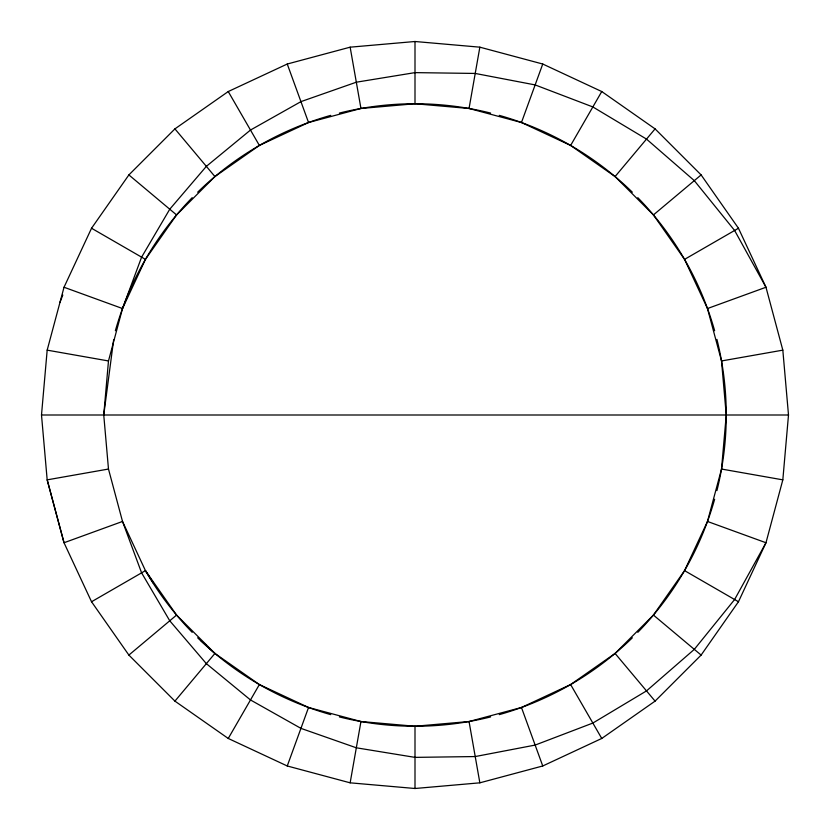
<?xml version="1.0" encoding="UTF-8"?>
<svg xmlns="http://www.w3.org/2000/svg" width="830" height="830" viewBox="0 0 830 830"><rect width="100%" height="100%" fill="white"/><g stroke="black" fill="none" stroke-linecap="round" stroke-linejoin="round"><path stroke-width="1.25" d="M41.5 415L47.175 350.146L64.024 287.253L91.539 228.25L128.878 174.923L174.923 128.878L228.25 91.539L287.253 64.024L350.146 47.175L415 41.5L479.854 47.175L542.747 64.024L601.75 91.539L655.077 128.878L701.122 174.923L738.461 228.25L765.976 287.253L782.825 350.146L788.5 415L782.825 479.854L765.976 542.747L738.461 601.75L701.122 655.077L655.077 701.122L601.75 738.461L542.747 765.976L479.854 782.825L415 788.5L350.146 782.825L287.253 765.976L228.25 738.461L174.923 701.122L128.878 655.077L91.539 601.75L64.024 542.747L47.175 479.854L41.5 415L788.5 415M208.372 647.452L214.929 653.428L259.375 684.553L308.542 707.482L360.957 721.519L415 726.25L469.043 721.519L521.458 707.482L570.625 684.553L615.072 653.428L653.428 615.072L684.553 570.625L707.482 521.458L765.976 542.747L734.612 599.53L694.305 649.361L646.508 690.902L592.859 723.055L535.143 745.081L475.227 756.555L415 757.375L356.319 747.799L300.937 728.366L250.484 699.949L206.359 663.647L169.756 620.788L141.598 572.845L122.518 521.458L108.481 469.043L103.75 415L108.481 360.957L122.518 308.542L141.598 257.155L169.756 209.212L206.359 166.353L250.484 130.051L300.937 101.633L356.319 82.201L415 72.625L475.227 73.445L535.143 84.919L592.859 106.946L646.508 139.098L694.305 180.639L734.612 230.47L765.976 287.253L707.482 308.542L684.553 259.375L653.428 214.929L615.072 176.572L570.625 145.447L521.458 122.518L469.043 108.481L415 103.75L360.957 108.481L308.542 122.518L259.375 145.447L214.929 176.572L176.572 214.929L145.447 259.375L122.518 308.542L64.024 287.253M707.482 521.458L721.519 469.043L726.25 415L721.519 360.957L707.482 308.542M103.75 415L113.679 339.584M350.146 782.825L360.957 721.519M469.043 108.481L479.854 47.175M287.253 765.976L308.542 707.482M521.458 122.518L542.747 64.024M60.009 302.234L62.81 295.034M228.25 738.461L259.375 684.553M570.625 145.447L601.75 91.539M174.923 701.122L214.929 653.428L176.572 615.072L145.447 570.625L122.518 521.458L64.024 542.747L47.175 479.854L108.481 469.043M615.072 176.572L655.077 128.878M128.878 655.077L176.572 615.072M653.428 214.929L701.122 174.923M91.539 601.75L145.447 570.625A311.25 311.25 0 0 0 192.218 632.356M684.553 259.375L738.461 228.25M721.519 360.957L782.825 350.146M47.175 350.146L108.481 360.957M721.519 469.043L782.825 479.854M91.539 228.25L145.447 259.375M684.553 570.625L738.461 601.75M128.878 174.923L176.572 214.929M653.428 615.072L701.122 655.077M200.87 640.615L206.494 645.74M174.923 128.878L214.929 176.572M615.072 653.428L655.077 701.122M145.447 570.625L153.591 583.48M228.25 91.539L259.375 145.447M570.625 684.553L601.75 738.461M287.253 64.024L308.542 122.518M521.458 707.482L542.747 765.976M350.146 47.175L360.957 108.481M469.043 721.519L479.854 782.825M415 41.5L415 103.75M415 726.25L415 788.5M714.63 499.266A311.25 311.25 0 0 1 637.782 632.356M632.356 637.782A311.25 311.25 0 0 1 499.266 714.63M490.592 716.933A311.25 311.25 0 0 1 339.408 716.933M330.734 714.63A311.25 311.25 0 0 1 197.644 637.782M115.37 330.734A311.25 311.25 0 0 1 192.218 197.644M197.644 192.218A311.25 311.25 0 0 1 330.734 115.37M339.408 113.067A311.25 311.25 0 0 1 490.592 113.067M499.266 115.37A311.25 311.25 0 0 1 632.356 192.218M637.782 197.644A311.25 311.25 0 0 1 714.63 330.734M716.933 339.408A311.25 311.25 0 0 1 716.933 490.592"/></g></svg>
